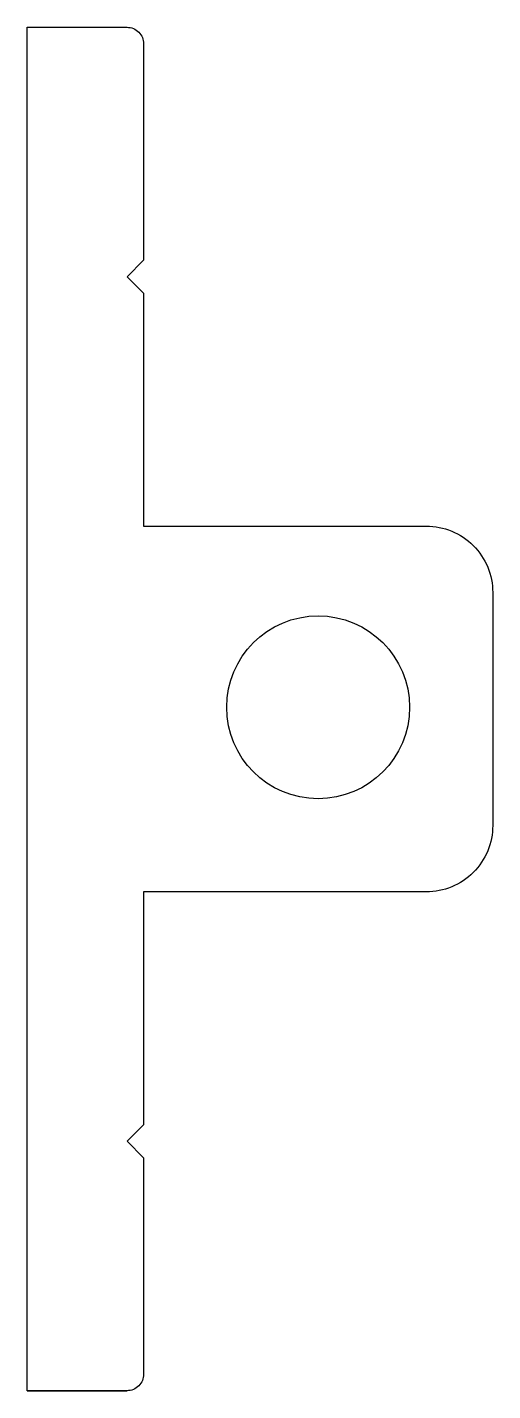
# Model space of a CAD drawing. Extents: x 264.1 to 278.1, y 231.5 to 272.5.
import ezdxf

# ---------------------------------------------------------------- set-up
doc = ezdxf.new("R2010")
doc.units = 0
doc.layers.add('ANA', color=220, linetype='CONTINUOUS')

msp = doc.modelspace()

# ---------------------------------------------------------------- linework, layer by layer
at = {"layer": 'ANA', "color": 220}
msp.add_lwpolyline([(264.066, 231.464), (267.066, 231.464), (264.066, 231.464), (264.066, 272.464), (267.066, 272.464, -0.414214), (267.566, 271.964), (267.566, 265.464), (267.066, 264.964), (267.566, 264.464), (267.566, 257.464), (276.066, 257.464, -0.414214), (278.066, 255.464), (278.066, 248.464, -0.414214), (276.066, 246.464), (267.566, 246.464), (267.566, 239.464), (267.066, 238.964), (267.566, 238.464), (267.566, 231.964, -0.414214), (267.066, 231.464)], format="xyb", dxfattribs=at)
msp.add_circle((272.814, 252.016), 2.75, dxfattribs=at)

doc.saveas('drawing.dxf')
